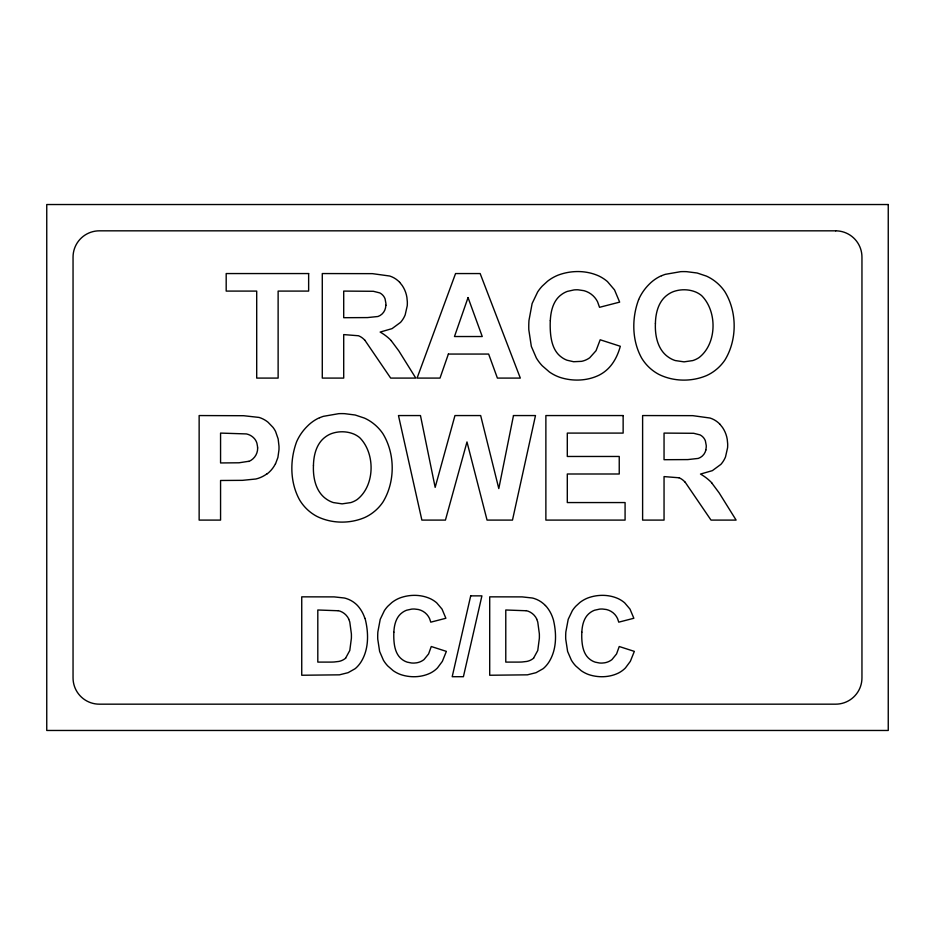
<?xml version="1.0" encoding="UTF-8"?>
<svg xmlns="http://www.w3.org/2000/svg" width="935" height="935" viewBox="0 0 935 935"><rect width="100%" height="100%" fill="white"/><g stroke="black" fill="none" stroke-linecap="round" stroke-linejoin="round"><path stroke-width="1.4" d="M705.843 449.945L706.217 447.269A19.939 19.939 0 0 0 706.241 445.457L705.364 440.806A11.091 11.091 0 0 0 700.093 434.904L693.688 433.291L664.049 433.092L664.049 459.704L687.786 459.588L698.27 458.419A11.688 11.688 0 0 0 705.89 449.957M638.652 299.574C631.674 318.169 631.861 340.387 641.585 357.965A44.611 44.611 0 0 0 645.875 363.949A45.219 45.219 0 0 0 651.064 369.115A43.22 43.22 0 0 0 659.023 374.467C673.714 381.69 691.736 381.924 706.755 375.496A43.407 43.407 0 0 0 716.841 369.056A45.605 45.605 0 0 0 720.371 365.702A44.389 44.389 0 0 0 724.987 359.928C737.259 339.721 737.212 311.951 724.917 291.767A44.354 44.354 0 0 0 721.925 287.816A45.908 45.908 0 0 0 716.701 282.615A43.816 43.816 0 0 0 706.556 276.152L697.159 273.008L686.617 271.664A72.626 72.626 0 0 0 680.703 271.664L665.299 274.341A45.558 45.558 0 0 0 661.583 275.755M275.544 463.772L277.905 457.46L278.957 449.98A50.584 50.584 0 0 0 278.981 446.089L278.151 438.936L275.603 431.549A26.297 26.297 0 0 0 272.962 427.33L268.018 422.211A26.531 26.531 0 0 0 259.065 417.431L243.614 415.713L199.143 415.561L199.143 520.094L220.566 520.094L220.566 480.485L242.422 480.345L255.898 479A30.575 30.575 0 0 0 266.709 473.998M345.646 658.076L349.795 650.479L351.385 638.289A96.854 96.854 0 0 0 351.385 633.86L349.795 622.067A25.619 25.619 0 0 0 349.152 620.314L348.661 619.227M533.616 658.076L537.765 650.479L539.355 638.289A96.854 96.854 0 0 0 539.355 633.86L537.765 622.067A25.619 25.619 0 0 0 537.122 620.314L536.643 619.227M248.652 461.306L239.009 462.79L220.566 462.954L220.566 433.092L246.443 433.933A14.656 14.656 0 0 1 254.273 438.445A12.704 12.704 0 0 1 256.938 443.307L257.522 446.544A18.665 18.665 0 0 1 257.581 447.947M525.926 610.742L505.777 609.994L505.777 662.097L517.628 662.097A84.98 84.98 0 0 0 522.081 661.992L526.826 661.431A15.135 15.135 0 0 0 533.663 658.135M337.956 610.742L317.807 609.994L317.807 662.097L329.646 662.097A84.98 84.98 0 0 0 334.111 661.992L338.856 661.431A15.135 15.135 0 0 0 345.693 658.135M678.822 477.762L664.049 476.593L664.049 520.094L642.614 520.094L642.614 415.561L692.741 415.654L710.062 418.038A23.574 23.574 0 0 1 720.02 424.326M685.11 482.098L711.009 520.094L736.114 520.094L719.132 492.862L711.652 482.811M364.779 340.095L390.678 378.091L415.783 378.091L398.801 350.859L391.309 340.808M720.008 424.338L722.556 427.529A29.324 29.324 0 0 1 727.231 439.321L727.664 443.763A38.534 38.534 0 0 1 727.57 447.795L725.525 456.876A25.911 25.911 0 0 1 720.862 464.391L712.365 470.644L700.502 474.068A49.38 49.38 0 0 1 711.71 482.752M399.666 282.335L402.225 285.526A29.324 29.324 0 0 1 406.889 297.318L407.321 301.76A38.534 38.534 0 0 1 407.239 305.792L405.182 314.873A25.911 25.911 0 0 1 400.531 322.388L392.034 328.641L380.159 332.065A49.38 49.38 0 0 1 391.379 340.749M638.64 299.574A49.8 49.8 0 0 1 649.019 284.415A40.579 40.579 0 0 1 661.548 275.661M399.677 282.323A23.574 23.574 0 0 0 389.731 276.024L372.41 273.651L322.283 273.558L322.283 378.091L343.706 378.091L343.706 334.59L358.491 335.758A16.433 16.433 0 0 1 364.72 340.141M364.837 618.28A34.677 34.677 0 0 0 357.486 605.494A26.577 26.577 0 0 0 346.453 598.587A23.749 23.749 0 0 0 344.244 597.991L334.181 596.892L301.736 596.846L301.736 675.245L339.417 674.836L348.077 672.686L355.019 668.77A21.073 21.073 0 0 0 356.667 667.333A30.598 30.598 0 0 0 361.483 661.209C368.752 648.972 368.647 633.685 365.503 620.185A38.148 38.148 0 0 0 364.907 618.257M337.991 610.567A15.591 15.591 0 0 1 348.825 619.145M545.409 605.541A26.577 26.577 0 0 0 534.434 598.587A23.749 23.749 0 0 0 532.214 597.991L522.151 596.892L489.706 596.846L489.706 675.245L527.398 674.836L536.047 672.686L543.001 668.77A21.073 21.073 0 0 0 544.649 667.333A30.598 30.598 0 0 0 549.464 661.209C556.734 648.972 556.629 633.685 553.485 620.185A38.148 38.148 0 0 0 552.877 618.257A34.677 34.677 0 0 0 545.456 605.494M525.961 610.567A15.591 15.591 0 0 1 536.807 619.145M678.857 477.668A16.433 16.433 0 0 1 685.051 482.144M319.583 417.664A40.579 40.579 0 0 0 307.112 426.453A49.8 49.8 0 0 0 296.687 441.577C289.733 460.184 289.897 482.378 299.621 499.968A44.611 44.611 0 0 0 303.922 505.952A45.219 45.219 0 0 0 309.099 511.118A43.22 43.22 0 0 0 317.07 516.471C331.75 523.693 349.783 523.927 364.79 517.499A43.407 43.407 0 0 0 374.877 511.059A45.605 45.605 0 0 0 378.418 507.705A44.389 44.389 0 0 0 383.023 501.931C395.295 481.724 395.248 453.954 382.953 433.77A44.354 44.354 0 0 0 379.961 429.819A45.908 45.908 0 0 0 374.748 424.619A43.816 43.816 0 0 0 364.603 418.155L355.195 415.011L344.664 413.667A72.626 72.626 0 0 0 338.75 413.667L323.346 416.344A45.558 45.558 0 0 0 319.63 417.758M275.463 463.737A29.032 29.032 0 0 1 266.814 474.15M257.663 447.947A14.317 14.317 0 0 1 248.722 461.493M313.447 465.536C312.898 477.96 315.843 492.313 327.016 499.524A25.116 25.116 0 0 0 333.351 502.574L342.093 503.86L350.824 502.586A24.871 24.871 0 0 0 357.135 499.559C375.134 485.581 375.438 453.335 359.671 437.627A24.602 24.602 0 0 0 353.71 434.004C346.792 431.175 338.809 431.07 331.773 433.501A24.894 24.894 0 0 0 325.567 436.82C316.521 443.272 313.634 454.983 313.447 465.536M655.412 323.533C654.862 335.957 657.808 350.309 668.969 357.521A25.116 25.116 0 0 0 675.315 360.571L684.046 361.857L692.777 360.583A24.871 24.871 0 0 0 699.088 357.556C717.087 343.577 717.39 311.332 701.624 295.624A24.602 24.602 0 0 0 695.663 292C688.756 289.172 680.774 289.067 673.726 291.498A24.894 24.894 0 0 0 667.532 294.817C658.474 301.269 655.587 312.98 655.412 323.533M393.857 632.177L393.799 633.837A72.696 72.696 0 0 0 393.857 639.154C394.208 646.529 395.809 654.909 402.19 659.514A17.146 17.146 0 0 0 407.368 662.179L411.342 662.973A22.487 22.487 0 0 0 414.275 663.055L416.601 662.822A16.246 16.246 0 0 0 424.011 659.572L428.592 653.939L431.269 646.517L446.369 651.379L442.36 661.361L437.498 667.894A26.788 26.788 0 0 1 434.565 670.477A28.202 28.202 0 0 1 430.158 673.2C421.136 677.489 410.371 677.746 400.951 674.661A32.269 32.269 0 0 1 393.214 670.687L387.815 666A33.672 33.672 0 0 1 383.385 660.157L379.633 651.473L377.74 639.037A70.125 70.125 0 0 1 377.857 631.966L380.229 619.297L384.39 610.625A33.052 33.052 0 0 1 387.826 606.242L391.847 602.549A32.363 32.363 0 0 1 399.537 598.096C409.32 594.356 420.75 594.309 430.334 598.692A29.488 29.488 0 0 1 436.703 602.841L442.021 609.094L445.878 618.269L430.778 622.161L429.586 618.608A16.187 16.187 0 0 0 418.424 609.515L414.637 609.036A24.018 24.018 0 0 0 411.657 609.117L406.667 610.216A17.531 17.531 0 0 0 402.33 612.542C396.078 616.925 394.184 624.966 393.857 632.177M550.306 320.67L550.212 322.891A96.936 96.936 0 0 0 550.306 329.962C550.773 339.802 552.901 350.976 561.409 357.123A22.802 22.802 0 0 0 567.089 360.244L573.611 361.728L581.617 361.342A21.447 21.447 0 0 0 589.693 357.789L596.039 350.707L600.188 339.779L620.314 346.277C617.661 356.001 612.787 365.562 604.583 371.721A37.599 37.599 0 0 1 598.704 375.356C586.677 381.083 572.325 381.433 559.761 377.308A43.033 43.033 0 0 1 549.441 372.013L542.242 365.772A44.903 44.903 0 0 1 536.339 357.976L531.337 346.406L528.813 329.81A93.488 93.488 0 0 1 528.976 320.389L532.132 303.501L537.672 291.93A44.062 44.062 0 0 1 542.265 286.087L547.618 281.166A43.15 43.15 0 0 1 557.879 275.229C570.923 270.238 586.163 270.168 598.938 276.024A39.305 39.305 0 0 1 607.423 281.552L614.517 289.885L619.66 302.122L599.534 307.311L597.535 301.701A21.447 21.447 0 0 0 584.001 290.691L578.017 289.803A32.024 32.024 0 0 0 574.032 289.92L567.381 291.381A23.375 23.375 0 0 0 561.596 294.478C553.263 300.334 550.75 311.063 550.306 320.67M581.827 632.177L581.769 633.837A72.696 72.696 0 0 0 581.827 639.154C582.189 646.529 583.779 654.909 590.16 659.514A17.146 17.146 0 0 0 595.35 662.179L599.312 662.973A22.487 22.487 0 0 0 602.257 663.055L604.571 662.822A16.246 16.246 0 0 0 611.981 659.572L616.562 653.939L619.239 646.517L634.339 651.379L630.33 661.361L625.468 667.894A26.788 26.788 0 0 1 622.535 670.477A28.202 28.202 0 0 1 618.128 673.2C609.117 677.489 598.353 677.746 588.921 674.661A32.269 32.269 0 0 1 581.184 670.687L575.785 666A33.672 33.672 0 0 1 571.367 660.157L567.615 651.473L565.71 639.037A70.125 70.125 0 0 1 565.839 631.966L568.211 619.297L572.36 610.625A33.052 33.052 0 0 1 575.796 606.242L579.817 602.549A32.363 32.363 0 0 1 587.519 598.096C597.301 594.356 608.72 594.309 618.304 598.692A29.488 29.488 0 0 1 624.673 602.841L629.991 609.094L633.848 618.269L618.76 622.161L617.567 618.608A16.187 16.187 0 0 0 606.394 609.515L602.607 609.036A24.018 24.018 0 0 0 599.627 609.117L594.637 610.216A17.531 17.531 0 0 0 590.301 612.542C584.048 616.925 582.166 624.966 581.827 632.177M385.886 305.266L385.512 307.942A11.688 11.688 0 0 1 377.974 316.498L367.455 317.584L343.706 317.701L343.706 291.089L373.357 291.288L379.762 292.9A11.091 11.091 0 0 1 385.056 298.791L385.91 303.454A19.939 19.939 0 0 1 385.886 305.266M513.479 415.561L498.799 488.573L480.66 415.561L454.959 415.561L435.161 487.369L420.469 415.561L398.474 415.561L421.872 520.094L445.434 520.094L466.986 441.939L487.053 520.094L512.485 520.094L535.486 415.561L513.479 415.561M470.702 595.864L452.201 676.706L463.409 676.706L481.911 595.864L470.702 595.864M448.379 354.061L440.011 378.091L417.08 378.091L455.555 273.558L480.158 273.558L520.316 378.091L497.397 378.091L488.643 354.061L448.379 354.061M468.049 297.575L454.48 336.53L482.25 336.53L468.049 297.575M888.25 204.531L46.75 204.531L46.75 730.469L888.25 730.469L888.25 204.531M835.656 230.828L99.344 230.828A26.297 26.297 0 0 0 73.047 257.125L73.047 677.875A26.297 26.297 0 0 0 99.344 704.172L835.656 704.172A26.297 26.297 0 0 0 861.953 677.875L861.953 257.125A26.297 26.297 0 0 0 835.656 230.828M308.643 273.558L226.188 273.558L226.188 291.089L256.704 291.089L256.704 378.091L278.127 378.091L278.127 291.089L308.643 291.089L308.643 273.558M623.142 415.561L545.876 415.561L545.876 520.094L625.083 520.094L625.083 502.562L567.3 502.562L567.3 473.998L619.239 473.998L619.239 456.467L567.3 456.467L567.3 433.092L623.142 433.092L623.142 415.561"/></g></svg>
